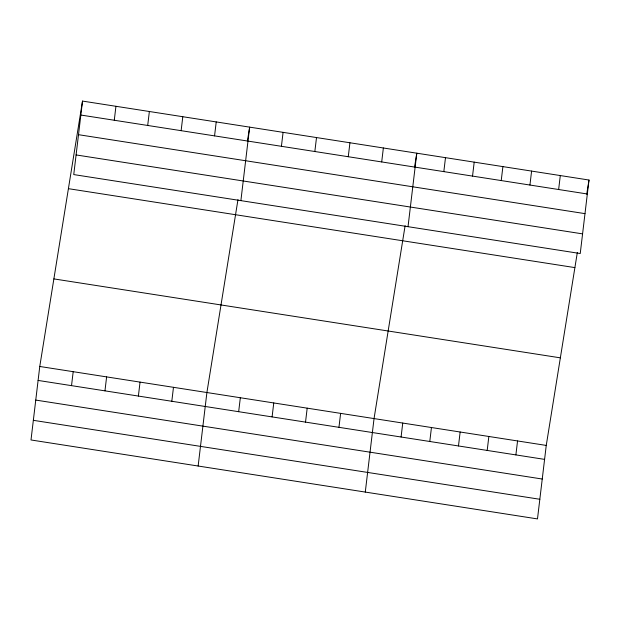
<?xml version="1.0" encoding="UTF-8"?>
<svg xmlns="http://www.w3.org/2000/svg" width="620" height="620" viewBox="0 0 620 620"><rect width="100%" height="100%" fill="white"/><g stroke="black" fill="none" stroke-linecap="round" stroke-linejoin="round"><path stroke-width="0.93" d="M82.514 101.083L73.749 174.577L580.235 253.526L589 180.033L82.514 101.083L39.765 366.474L31 439.968L537.486 518.917L546.251 445.424L577.321 252.542M71.525 385.64L73.191 371.682M114.274 120.249L115.94 106.291M104.958 390.856L106.617 376.898M147.7 125.457L149.366 111.507M138.384 396.064L140.05 382.106M181.133 130.673L182.799 116.715M171.81 401.272L173.476 387.314M214.559 135.881L216.225 121.923M198.144 466.023L206.902 392.53L237.972 199.648M240.886 200.632L249.651 127.139L247.38 141.259M238.669 411.696L240.335 397.738M281.418 146.305L283.084 132.347M272.095 416.904L273.761 402.946M314.844 151.513L316.51 137.555M305.528 422.119L307.187 408.161M348.269 156.721L349.936 142.77M338.954 427.327L340.62 413.37M381.703 161.936L383.362 147.978M365.281 492.079L374.046 418.578L405.116 225.703M408.03 226.68L416.795 153.186L414.517 167.315M401.086 437.007L402.744 423.057M443.827 171.616L445.493 157.658M429.784 441.486L431.45 427.529M472.533 176.096L474.199 162.138M458.482 445.958L460.149 432M501.231 180.567L502.897 166.609M487.188 450.43L488.854 436.472M529.937 185.039L531.596 171.081M515.886 454.902L517.553 440.952M558.636 189.511L560.302 175.553M586.721 194.153L589 180.033M80.848 115.041L587.334 193.99M78.507 134.687L584.993 213.637M76.09 154.93L582.575 233.879M68.402 188.666L574.895 267.608M53.87 278.899L560.356 357.841M39.765 366.474L546.251 445.424M38.099 380.432L544.593 459.381M35.758 400.078L542.244 479.028M33.341 420.321L539.834 499.271"/></g></svg>
